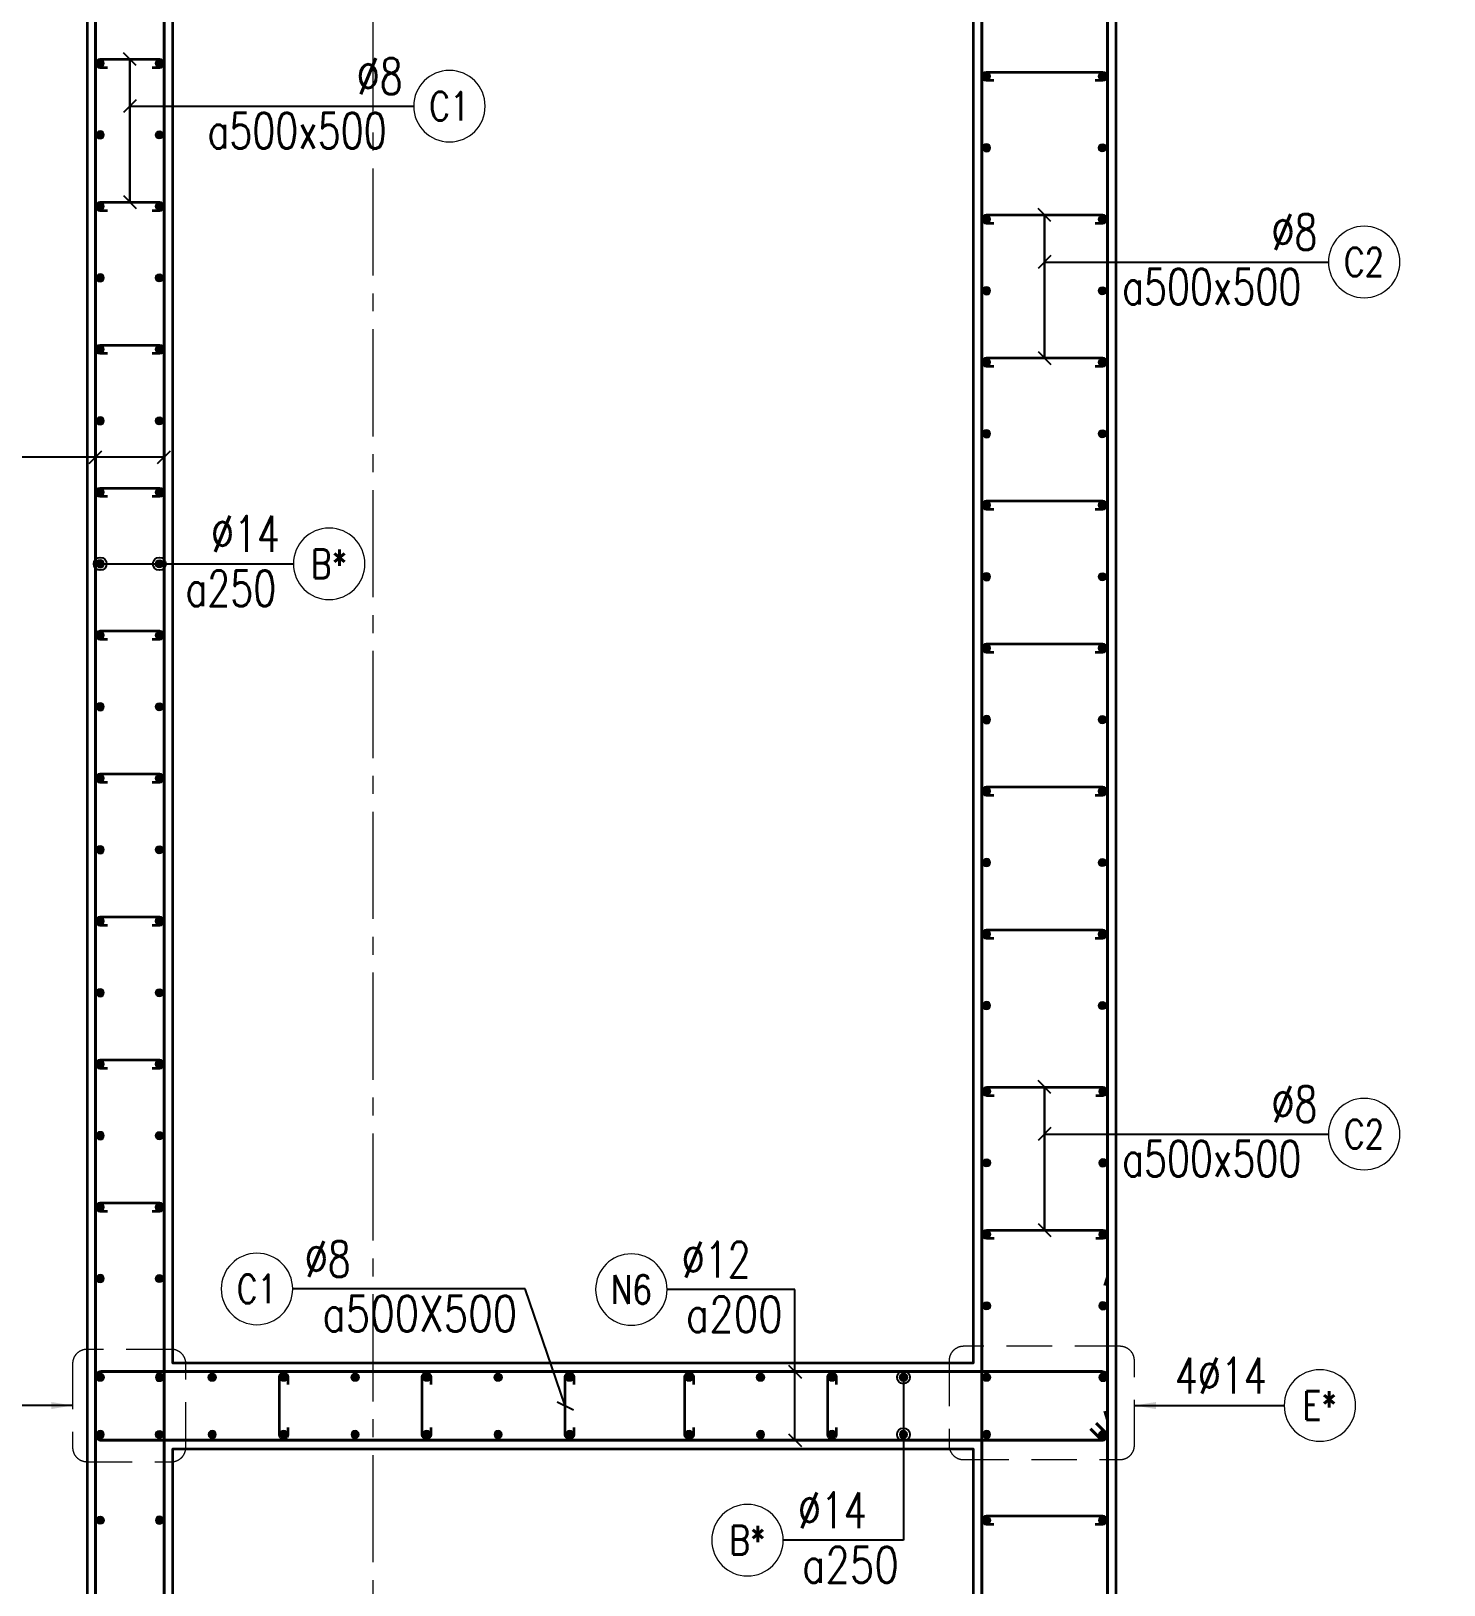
# Model space of a CAD drawing. Header units: millimetres. Extents: x 988833 to 1318015, y -9365 to 47591.
# Drawn here: x 1208500 to 1213443, y 2710 to 8144 of the extents above; entities that cross this region are included whole.
import ezdxf
from ezdxf.enums import TextEntityAlignment as Align

# ---------------------------------------------------------------- set-up
doc = ezdxf.new("R2010")
doc.units = ezdxf.units.MM
doc.header["$MEASUREMENT"] = 0
doc.linetypes.add('HIDDEN2', pattern=[4.7625, 3.175, -1.5875])
doc.linetypes.add('OF_Grid_1$0$CENTER2', pattern=[1.125, 0.75, -0.125, 0.125, -0.125])
doc.layers.get('0').update_dxf_attribs({"lineweight": 20})
doc.layers.get('Defpoints').update_dxf_attribs({"color": 151, "lineweight": 9})
for name, color, linetype, lineweight in [('KC-LEADER', 153, 'Continuous', 18), ('KC-THEP', 6, 'Continuous', 40), ('NDC_S_DIM', 1, 'Continuous', 15), ('NDC_S_HIDDEN', 8, 'HIDDEN2', 13), ('NDC_S_LEADER', 1, 'Continuous', 15), ('NDC_S_REBAR', 4, 'Continuous', 35), ('NDC_S_STIRRUP', 4, 'Continuous', 40), ('NDC_S_VN TEXT', 7, 'Continuous', 20), ('NDC_S_WALL', 6, 'Continuous', 35), ('OF_Grid_1$0$NDC_S_AXIS', 5, 'OF_Grid_1$0$CENTER2', 13)]:
    doc.layers.add(name, color=color, linetype=linetype, lineweight=lineweight)
doc.styles.add('NDC_DIM', font='', dxfattribs={"width": 0.75})
doc.styles.add('NDC_EN TXT', font='romans.shx', dxfattribs={"width": 0.8})
doc.styles.get('NDC_DIM').set_extended_font_data('Dotum')
doc.dimstyles.new('NDC_dim_30', dxfattribs={"dimscale": 30, "dimtxt": 2.5, "dimasz": 1.5, "dimexe": 1.5, "dimexo": 2.5, "dimgap": 1, "dimtad": 1, "dimdec": 0, "dimzin": 0, "dimdsep": 46, "dimtxsty": 'NDC_DIM', "dimblk": 'DIMMARK', "dimcen": 0.09, "dimdle": 1.2, "dimclrd": 1, "dimclre": 1, "dimclrt": 3, "dimadec": 0, "dimazin": 0, "dimtfac": 1, "dimtdec": 0, "dimtix": 1, "dimtofl": 0, "dimtmove": 0, "dimatfit": 3, "dimfxl": 6, "dimfxlon": 1, "dimtolj": 1, "dimtzin": 0, "dimarcsym": 0})
doc.dimstyles.new('NDC_dim_50', dxfattribs={"dimscale": 50, "dimtxt": 2.5, "dimasz": 1.5, "dimexe": 1.5, "dimexo": 2.5, "dimgap": 1, "dimtad": 1, "dimdec": 0, "dimzin": 0, "dimdsep": 46, "dimtxsty": 'NDC_DIM', "dimblk": 'DIMMARK', "dimcen": 0.09, "dimdle": 1.2, "dimclrd": 1, "dimclre": 1, "dimclrt": 3, "dimadec": 0, "dimazin": 0, "dimtfac": 1, "dimtdec": 0, "dimtix": 1, "dimtofl": 0, "dimtmove": 0, "dimatfit": 3, "dimfxl": 6, "dimfxlon": 1, "dimtolj": 1, "dimtzin": 0, "dimarcsym": 0})

# ---------------------------------------------------------------- blocks, each defined once
blk = doc.blocks.new('THEP')
at = {"layer": 'KC-LEADER', "color": 6}
blk.add_circle((0, 0), 14, dxfattribs=at)
at = {"layer": 'KC-THEP'}
for p, q in [((-14, 0), (14, 0)), ((9.9, 9.9), (-9.9, -9.9)), ((-9.9, 9.9), (9.9, -9.9)), ((0, 14), (0, -14))]:
    blk.add_line(p, q, dxfattribs=at)
blk = doc.blocks.new('DIMMARK')
at = {"layer": 'NDC_S_DIM', "color": 1}
blk.add_line((-1.5, 0), (1, 0), dxfattribs=at)
at = {"layer": 'NDC_S_DIM', "color": 2, "const_width": 0.1}
blk.add_lwpolyline([(-0.424, -0.424), (0.424, 0.424)], dxfattribs=at)
blk = doc.blocks.new('*U13')
blk.add_circle((-2.5, 0), 2.5)
at = {"layer": 'NDC_S_VN TEXT', "color": 3, "style": 'NDC_EN TXT', "width": 0.75}
blk.add_attdef('DK1', (0.5, 0.85), '', height=2.5, dxfattribs=at)
at = {"layer": 'NDC_S_VN TEXT', "color": 7, "style": 'NDC_EN TXT', "width": 0.8}
blk.add_attdef('SH2', text='', height=2, dxfattribs=at).set_placement((-2.5, 0), align=Align.MIDDLE)
blk = doc.blocks.new('*U12')
blk.add_circle((-2.5, 0), 2.5)
at = {"layer": 'NDC_S_VN TEXT', "color": 3, "style": 'NDC_EN TXT', "width": 0.75}
for tag, p in [('DK1', (0.5, 0.85)), ('KC1', (0.5, -2.97))]:
    blk.add_attdef(tag, p, '', height=2.5, dxfattribs=at)
at = {"layer": 'NDC_S_VN TEXT', "color": 7, "style": 'NDC_EN TXT', "width": 0.8}
blk.add_attdef('SH2', text='', height=2, dxfattribs=at).set_placement((-2.5, 0), align=Align.MIDDLE)
blk = doc.blocks.new('*U11')
blk.add_circle((-2.5, 0), 2.5)
at = {"layer": 'NDC_S_VN TEXT', "color": 3, "style": 'NDC_EN TXT', "width": 0.75}
for tag, p in [('DK1', (0.5, 0.85)), ('KC1', (0.5, -2.97))]:
    blk.add_attdef(tag, p, '', height=2.5, dxfattribs=at)
at = {"layer": 'NDC_S_VN TEXT', "color": 7, "style": 'NDC_EN TXT', "width": 0.8}
blk.add_attdef('SH2', text='', height=2, dxfattribs=at).set_placement((-2.5, 0), align=Align.MIDDLE)
blk = doc.blocks.new('*U10')
blk.add_circle((2.5, 0), 2.5)
at = {"layer": 'NDC_S_VN TEXT', "color": 3, "style": 'NDC_EN TXT'}
for tag, width, p in [('DK2', 0.75, (-0.85, 0.85)), ('KC2', 0.8, (-0.85, -2.97))]:
    blk.add_attdef(tag, text='', height=2.5, dxfattribs=dict(at, width=width)).set_placement(p, align=Align.RIGHT)
at = {"layer": 'NDC_S_VN TEXT', "color": 7, "style": 'NDC_EN TXT', "width": 0.8}
blk.add_attdef('SH3', text='', height=2, dxfattribs=at).set_placement((2.5, 0), align=Align.MIDDLE)
blk = doc.blocks.new('*D1322')
at = {"layer": 'Defpoints', "color": 0, "ltscale": 200, "transparency": 16777216}
for p in [(1212973.7, 12485.6), (1214497.1, 12485.6), (1212973.7, 885.9)]:
    blk.add_point(p, dxfattribs=at)
at = {"layer": 'NDC_S_DIM', "color": 1, "lineweight": -2, "ltscale": 200, "transparency": 16777216}
for p, q in [((1214197.1, 12485.6), (1214572.1, 12485.6)), ((1214497.1, 960.9), (1214497.1, 12410.6)), ((1214197.1, 885.9), (1214572.1, 885.9))]:
    blk.add_line(p, q, dxfattribs=at)
at = {"layer": 'NDC_S_DIM', "color": 1, "lineweight": -2, "ltscale": 200, "transparency": 16777216, "xscale": 75, "yscale": 75, "zscale": 75}
for p, rotation in [((1214497.1, 12485.6), 90), ((1214497.1, 885.9), 270)]:
    blk.add_blockref('DIMMARK', p, dxfattribs=dict(at, rotation=rotation))
at = {"layer": 'NDC_S_DIM', "color": 3, "ltscale": 200, "transparency": 16777216, "insert": (1214384.5, 6685.7), "char_height": 125, "attachment_point": 5, "rotation": 90, "style": 'NDC_DIM'}
blk.add_mtext('\\A1;11600', dxfattribs=at)
blk = doc.blocks.new('*D1343')
at = {"layer": 'Defpoints', "color": 0, "ltscale": 200, "transparency": 16777216}
for p in [(1211796.5, 3485.6), (1214184.5, 3485.6), (1211796.5, 3185.6)]:
    blk.add_point(p, dxfattribs=at)
at = {"layer": 'NDC_S_DIM', "color": 1, "lineweight": -2, "ltscale": 200, "transparency": 16777216}
for p, q in [((1214184.5, 3560.6), (1214184.5, 3635.6)), ((1213884.5, 3485.6), (1214259.5, 3485.6)), ((1213884.5, 3185.6), (1214259.5, 3185.6)), ((1214184.5, 3110.6), (1214184.5, 3035.6))]:
    blk.add_line(p, q, dxfattribs=at)
at = {"layer": 'NDC_S_DIM', "color": 1, "lineweight": -2, "ltscale": 200, "transparency": 16777216, "xscale": 75, "yscale": 75, "zscale": 75}
for p, rotation in [((1214184.5, 3485.6), 270), ((1214184.5, 3185.6), 90)]:
    blk.add_blockref('DIMMARK', p, dxfattribs=dict(at, rotation=rotation))
at = {"layer": 'NDC_S_DIM', "color": 3, "ltscale": 200, "transparency": 16777216, "insert": (1214071.9, 3335.6), "char_height": 125, "attachment_point": 5, "rotation": 90, "style": 'NDC_DIM'}
blk.add_mtext('\\A1;300', dxfattribs=at)
blk = doc.blocks.new('*D1344')
at = {"layer": 'Defpoints', "color": 0, "ltscale": 200, "transparency": 16777216}
for p in [(1211671.5, 10535.6), (1214184.5, 10535.6), (1211796.5, 3485.6)]:
    blk.add_point(p, dxfattribs=at)
at = {"layer": 'NDC_S_DIM', "color": 1, "lineweight": -2, "ltscale": 200, "transparency": 16777216}
for p, q in [((1213884.5, 10535.6), (1214259.5, 10535.6)), ((1214184.5, 3560.6), (1214184.5, 10460.6)), ((1213884.5, 3485.6), (1214259.5, 3485.6))]:
    blk.add_line(p, q, dxfattribs=at)
at = {"layer": 'NDC_S_DIM', "color": 1, "lineweight": -2, "ltscale": 200, "transparency": 16777216, "xscale": 75, "yscale": 75, "zscale": 75}
for p, rotation in [((1214184.5, 10535.6), 90), ((1214184.5, 3485.6), 270)]:
    blk.add_blockref('DIMMARK', p, dxfattribs=dict(at, rotation=rotation))
at = {"layer": 'NDC_S_DIM', "color": 3, "ltscale": 200, "transparency": 16777216, "insert": (1214071.9, 7010.6), "char_height": 125, "attachment_point": 5, "rotation": 90, "style": 'NDC_DIM'}
blk.add_mtext('\\A1;7050', dxfattribs=at)
blk = doc.blocks.new('*D1349')
at = {"layer": 'Defpoints', "color": 0, "ltscale": 200, "transparency": 16777216}
for p in [(1211713.7, 3185.6), (1214184.5, 3185.6), (1211796.5, 985.6)]:
    blk.add_point(p, dxfattribs=at)
at = {"layer": 'NDC_S_DIM', "color": 1, "lineweight": -2, "ltscale": 200, "transparency": 16777216}
for p, q in [((1213884.5, 3185.6), (1214259.5, 3185.6)), ((1214184.5, 1060.6), (1214184.5, 3110.6)), ((1213884.5, 985.6), (1214259.5, 985.6))]:
    blk.add_line(p, q, dxfattribs=at)
at = {"layer": 'NDC_S_DIM', "color": 1, "lineweight": -2, "ltscale": 200, "transparency": 16777216, "xscale": 75, "yscale": 75, "zscale": 75}
for p, rotation in [((1214184.5, 3185.6), 90), ((1214184.5, 985.6), 270)]:
    blk.add_blockref('DIMMARK', p, dxfattribs=dict(at, rotation=rotation))
at = {"layer": 'NDC_S_DIM', "color": 3, "ltscale": 200, "transparency": 16777216, "insert": (1214071.9, 2085.6), "char_height": 125, "attachment_point": 5, "rotation": 90, "style": 'NDC_DIM'}
blk.add_mtext('\\A1;2200', dxfattribs=at)

msp = doc.modelspace()

# ---------------------------------------------------------------- linework, layer by layer
at = {"layer": 'NDC_S_HIDDEN', "ltscale": 50}
for points in [[(1208991.8, 3533.3), (1208695.7, 3533.3, 0.414214), (1208645.7, 3483.3), (1208645.7, 3190.4, 0.414214), (1208695.7, 3140.4), (1208991.8, 3140.4, 0.414214), (1209041.8, 3190.4), (1209041.8, 3483.3, 0.414214)], [(1212310.3, 3544), (1211762.2, 3544, 0.414214), (1211712.2, 3494), (1211712.2, 3197.9, 0.414214), (1211762.2, 3147.9), (1212310.3, 3147.9, 0.414214), (1212360.3, 3197.9), (1212360.3, 3494, 0.414214)]]:
    msp.add_lwpolyline(points, format="xyb", close=True, dxfattribs=at)
at = {"layer": 'NDC_S_REBAR'}
for points in [[(1208767.2, 8015.7), (1208742.2, 8015.7, -1), (1208742.2, 8045.7), (1208949.2, 8045.7, -1), (1208949.2, 8015.7), (1208924.2, 8015.7)], [(1211868, 7970.6), (1211843, 7970.6, -1), (1211843, 8000.6), (1212248.5, 8000.6, -1), (1212248.5, 7970.6), (1212223.5, 7970.6)], [(1208767.2, 7515.7), (1208742.2, 7515.7, -1), (1208742.2, 7545.7), (1208949.2, 7545.7, -1), (1208949.2, 7515.7), (1208924.2, 7515.7)], [(1211868, 7470.6), (1211843, 7470.6, -1), (1211843, 7500.6), (1212248.5, 7500.6, -1), (1212248.5, 7470.6), (1212223.5, 7470.6)], [(1208767.2, 7015.7), (1208742.2, 7015.7, -1), (1208742.2, 7045.7), (1208949.2, 7045.7, -1), (1208949.2, 7015.7), (1208924.2, 7015.7)], [(1211868, 6970.6), (1211843, 6970.6, -1), (1211843, 7000.6), (1212248.5, 7000.6, -1), (1212248.5, 6970.6), (1212223.5, 6970.6)], [(1208767.2, 6515.7), (1208742.2, 6515.7, -1), (1208742.2, 6545.7), (1208949.2, 6545.7, -1), (1208949.2, 6515.7), (1208924.2, 6515.7)], [(1211868, 6470.6), (1211843, 6470.6, -1), (1211843, 6500.6), (1212248.5, 6500.6, -1), (1212248.5, 6470.6), (1212223.5, 6470.6)], [(1208767.2, 6015.7), (1208742.2, 6015.7, -1), (1208742.2, 6045.7), (1208949.2, 6045.7, -1), (1208949.2, 6015.7), (1208924.2, 6015.7)], [(1211868, 5970.6), (1211843, 5970.6, -1), (1211843, 6000.6), (1212248.5, 6000.6, -1), (1212248.5, 5970.6), (1212223.5, 5970.6)], [(1208767.2, 5515.7), (1208742.2, 5515.7, -1), (1208742.2, 5545.7), (1208949.2, 5545.7, -1), (1208949.2, 5515.7), (1208924.2, 5515.7)], [(1211868, 5470.6), (1211843, 5470.6, -1), (1211843, 5500.6), (1212248.5, 5500.6, -1), (1212248.5, 5470.6), (1212223.5, 5470.6)], [(1208767.2, 5015.7), (1208742.2, 5015.7, -1), (1208742.2, 5045.7), (1208949.2, 5045.7, -1), (1208949.2, 5015.7), (1208924.2, 5015.7)], [(1211868, 4970.6), (1211843, 4970.6, -1), (1211843, 5000.6), (1212248.5, 5000.6, -1), (1212248.5, 4970.6), (1212223.5, 4970.6)], [(1208767.2, 4515.7), (1208742.2, 4515.7, -1), (1208742.2, 4545.7), (1208949.2, 4545.7, -1), (1208949.2, 4515.7), (1208924.2, 4515.7)], [(1211869.5, 4420.6), (1211844.5, 4420.6, -1), (1211844.5, 4450.6), (1212250, 4450.6, -1), (1212250, 4420.6), (1212225, 4420.6)], [(1208767.2, 4015.7), (1208742.2, 4015.7, -1), (1208742.2, 4045.7), (1208949.2, 4045.7, -1), (1208949.2, 4015.7), (1208924.2, 4015.7)], [(1211869.5, 3920.6), (1211844.5, 3920.6, -1), (1211844.5, 3950.6), (1212250, 3950.6, -1), (1212250, 3920.6), (1212225, 3920.6)], [(1209399.1, 3260.6), (1209399.1, 3235.6, -1), (1209369.1, 3235.6), (1209369.1, 3435.6, -1), (1209399.1, 3435.6), (1209399.1, 3410.6)], [(1209899.1, 3260.6), (1209899.1, 3235.6, -1), (1209869.1, 3235.6), (1209869.1, 3435.6, -1), (1209899.1, 3435.6), (1209899.1, 3410.6)], [(1210399.1, 3260.6), (1210399.1, 3235.6, -1), (1210369.1, 3235.6), (1210369.1, 3435.6, -1), (1210399.1, 3435.6), (1210399.1, 3410.6)], [(1210817.4, 3260.6), (1210817.4, 3235.6, -1), (1210787.4, 3235.6), (1210787.4, 3435.6, -1), (1210817.4, 3435.6), (1210817.4, 3410.6)], [(1211317.4, 3260.6), (1211317.4, 3235.6, -1), (1211287.4, 3235.6), (1211287.4, 3435.6, -1), (1211317.4, 3435.6), (1211317.4, 3410.6)], [(1211868, 2920.6), (1211843, 2920.6, -1), (1211843, 2950.6), (1212248.5, 2950.6, -1), (1212248.5, 2920.6), (1212223.5, 2920.6)]]:
    msp.add_lwpolyline(points, format="xyb", dxfattribs=at)
at = {"layer": 'NDC_S_STIRRUP'}
for points in [[(1208925.7, 575.6), (1208965.7, 535.6, -0.414214), (1208945.7, 515.6), (1208745.7, 515.6, -0.414214), (1208725.7, 535.6), (1208725.7, 12835.6, -0.414214), (1208745.7, 12855.6), (1208945.7, 12855.6, -0.414214), (1208965.7, 12835.6), (1208965.7, 535.6, -0.414214), (1208945.7, 515.6), (1208905.7, 555.6)], [(1212256.5, 3317), (1212266.5, 3287), (1212266.5, 12835.6, 0.414214), (1212246.5, 12855.6), (1211846.5, 12855.6, 0.414214), (1211826.5, 12835.6), (1211826.5, 9586.3), (1211826.5, 9586.3)], [(1211826.5, 10085.6), (1211826.5, 10085.6), (1211826.5, 535.6, 0.414214), (1211846.5, 515.6), (1212246.5, 515.6, 0.414214), (1212266.5, 535.6), (1212266.5, 3786.3), (1212256.5, 3756.3)], [(1212206.5, 3255.6), (1212246.5, 3215.6, 0.414214), (1212266.5, 3235.6), (1212266.5, 3435.6, 0.414214), (1212246.5, 3455.6), (1208745.7, 3455.6, 0.414214), (1208725.7, 3435.6), (1208725.7, 3235.6, 0.414358), (1208745.7, 3215.6), (1212246.5, 3215.6, 0.414214), (1212266.5, 3235.6), (1212226.5, 3275.6)]]:
    msp.add_lwpolyline(points, format="xyb", dxfattribs=at)
at = {"layer": 'NDC_S_WALL', "ltscale": 200}
for points in [[(1208696.5, 9885.6), (1208696.5, 485.6), (1209995.3, 485.6), (1209995.3, 485.6), (1209995.3, 985.6), (1209995.3, 985.6), (1208996.5, 985.6), (1208996.5, 3185.6), (1208996.5, 3185.6), (1211796.5, 3185.6), (1211796.5, 3185.6), (1211796.5, 985.6), (1210797.7, 985.6), (1210797.7, 985.6), (1210797.7, 485.6), (1210797.7, 485.6), (1212296.5, 485.6), (1212296.5, 12885.6)], [(1211796.5, 10535.6), (1211796.5, 3485.6), (1211796.5, 3485.6), (1208996.5, 3485.6), (1208996.5, 3485.6), (1208996.5, 12885.6)]]:
    msp.add_lwpolyline(points, dxfattribs=at)
at = {"layer": 'OF_Grid_1$0$NDC_S_AXIS', "ltscale": 500}
msp.add_line((1209697.3, -1148.8), (1209697.3, 14547.4), dxfattribs=at)

# ---------------------------------------------------------------- block references
at = {"layer": 'KC-THEP', "xscale": -1}
for p, rotation in [((1208742.2, 8030.7), 350.3314355636191), ((1211843, 7985.6), 350.3314355636191), ((1208742.2, 7780.7), 350.3314355636191), ((1211843, 7735.6), 350.3314355636191), ((1208742.2, 7530.7), 350.3314355636191), ((1211843, 7485.6), 350.3314355636191), ((1208742.2, 7280.7), 350.3314355636191), ((1211843, 7235.6), 350.3314355636191), ((1208742.2, 7030.7), 350.3314355636191), ((1211843, 6985.6), 350.3314355636191), ((1208742.2, 6780.7), 350.3314355636191), ((1211843, 6735.6), 350.3314355636191), ((1208742.2, 6530.7), 350.3314355636191), ((1211843, 6485.6), 350.3314355636191), ((1208742.2, 6280.7), 350.3314355636191), ((1211843, 6235.6), 350.3314355636191), ((1208742.2, 6030.7), 350.3314355636191), ((1211843, 5985.6), 350.3314355636191), ((1208742.2, 5780.7), 350.3314355636191), ((1211843, 5735.6), 350.3314355636191), ((1208742.2, 5530.7), 350.3314355636191), ((1211843, 5485.6), 350.3314355636191), ((1208742.2, 5280.7), 350.3314355636191), ((1211843, 5235.6), 350.3314355636191), ((1208742.2, 5030.7), 350.3314355636191), ((1211843, 4985.6), 350.3314355636191), ((1208742.2, 4780.7), 350.3314355636191), ((1211843, 4735.6), 350.3314355636191), ((1208742.2, 4530.7), 350.3314355636191), ((1212250, 4435.6), 170.331435563619), ((1208742.2, 4280.7), 350.3314355636191), ((1212250, 4185.6), 170.331435563619), ((1208742.2, 4030.7), 350.3314355636191), ((1212250, 3935.6), 170.331435563619), ((1208742.2, 3780.7), 350.3314355636191), ((1212250, 3685.6), 170.331435563619), ((1208949.2, 3435.6), 170.331435563619), ((1212250, 3435.6), 170.331435563619), ((1208742.2, 3235.6), 350.3314355636191), ((1209134.1, 3235.6), 350.3314355636191), ((1209384.1, 3235.6), 350.3314355636191), ((1209634.1, 3235.6), 350.3314355636191), ((1209884.1, 3235.6), 350.3314355636191), ((1210134.1, 3235.6), 350.3314355636191), ((1210384.1, 3235.6), 350.3314355636191), ((1210802.4, 3235.6), 350.3314355636191), ((1211052.4, 3235.6), 350.3314355636191), ((1211302.4, 3235.6), 350.3314355636191), ((1211552.4, 3235.6), 350.3314355636191), ((1211843, 3235.6), 350.3314355636191), ((1208949.2, 2935.6), 170.331435563619), ((1212248.5, 2935.6), 170.331435563619)]:
    msp.add_blockref('THEP', p, dxfattribs=dict(at, rotation=rotation))
at = {"layer": 'KC-THEP'}
for p, rotation in [((1208949.2, 8030.7), 9.66856443638095), ((1212248.5, 7985.6), 9.66856443638085), ((1208949.2, 7780.7), 9.66856443638095), ((1212248.5, 7735.6), 9.66856443638085), ((1208949.2, 7530.7), 9.66856443638095), ((1212248.5, 7485.6), 9.66856443638085), ((1208949.2, 7280.7), 9.66856443638095), ((1212248.5, 7235.6), 9.66856443638085), ((1208949.2, 7030.7), 9.66856443638095), ((1212248.5, 6985.6), 9.66856443638085), ((1208949.2, 6780.7), 9.66856443638095), ((1212248.5, 6735.6), 9.66856443638085), ((1208949.2, 6530.7), 9.66856443638095), ((1212248.5, 6485.6), 9.66856443638085), ((1208949.2, 6280.7), 9.66856443638095), ((1212248.5, 6235.6), 9.66856443638085), ((1208949.2, 6030.7), 9.66856443638095), ((1212248.5, 5985.6), 9.66856443638085), ((1208949.2, 5780.7), 9.66856443638095), ((1212248.5, 5735.6), 9.66856443638085), ((1208949.2, 5530.7), 9.66856443638095), ((1212248.5, 5485.6), 9.66856443638085), ((1208949.2, 5280.7), 9.66856443638095), ((1212248.5, 5235.6), 9.66856443638085), ((1208949.2, 5030.7), 9.66856443638095), ((1212248.5, 4985.6), 9.66856443638085), ((1208949.2, 4780.7), 9.66856443638095), ((1212248.5, 4735.6), 9.66856443638085), ((1208949.2, 4530.7), 9.66856443638095), ((1211843, 4435.6), 189.6685644363809), ((1208949.2, 4280.7), 9.66856443638095), ((1211843, 4185.6), 189.6685644363809), ((1208949.2, 4030.7), 9.66856443638095), ((1211843, 3935.6), 189.6685644363809), ((1208949.2, 3780.7), 9.66856443638095), ((1211843, 3685.6), 189.6685644363809), ((1208742.2, 3435.6), 189.6685644363809), ((1209134.1, 3435.6), 189.6685644363809), ((1209384.1, 3435.6), 189.6685644363809), ((1209634.1, 3435.6), 189.6685644363809), ((1209884.1, 3435.6), 189.6685644363809), ((1210134.1, 3435.6), 189.6685644363809), ((1210384.1, 3435.6), 189.6685644363809), ((1210802.4, 3435.6), 189.6685644363809), ((1211052.4, 3435.6), 189.6685644363809), ((1211302.4, 3435.6), 189.6685644363809), ((1211552.4, 3435.6), 189.6685644363809), ((1211843, 3435.6), 189.6685644363809), ((1208949.2, 3235.6), 9.66856443638095), ((1212250, 3235.6), 9.66856443638095), ((1208742.2, 2935.6), 189.6685644363809), ((1211843, 2935.6), 189.6685644363809)]:
    msp.add_blockref('THEP', p, dxfattribs=dict(at, rotation=rotation))
at = {"layer": 'NDC_S_VN TEXT'}
ref = msp.add_blockref('*U12', (1209839, 7881.3), dxfattribs=dict(at, xscale=-50, yscale=50, zscale=50))
ref.add_attrib('SH2', 'C1', dxfattribs={"color": 7, "height": 100, "style": 'NDC_EN TXT', "width": 0.8}).set_placement((1209964, 7881.3), align=Align.MIDDLE)
ref.add_attrib('DK1', '%%c8', (1209639.9, 7923.6), dxfattribs={"color": 3, "height": 125, "style": 'NDC_EN TXT', "width": 0.75})
ref.add_attrib('KC1', 'a500x500', (1209117.6, 7732.7), dxfattribs={"color": 3, "height": 125, "style": 'NDC_EN TXT', "width": 0.75})
ref = msp.add_blockref('*U12', (1213039, 7336.2), dxfattribs=dict(at, xscale=-50, yscale=50, zscale=50))
ref.add_attrib('SH2', 'C2', dxfattribs={"color": 7, "height": 100, "style": 'NDC_EN TXT', "width": 0.8}).set_placement((1213164, 7336.2), align=Align.MIDDLE)
ref.add_attrib('DK1', '%%c8', (1212839.9, 7378.5), dxfattribs={"color": 3, "height": 125, "style": 'NDC_EN TXT', "width": 0.75})
ref.add_attrib('KC1', 'a500x500', (1212317.6, 7187.6), dxfattribs={"color": 3, "height": 125, "style": 'NDC_EN TXT', "width": 0.75})
ref = msp.add_blockref('*U11', (1209418.2, 6280.7), dxfattribs=dict(at, xscale=-50, yscale=50, zscale=50))
ref.add_attrib('SH2', 'B*', dxfattribs={"color": 7, "height": 100, "style": 'NDC_EN TXT', "width": 0.8}).set_placement((1209543.2, 6280.7), align=Align.MIDDLE)
ref.add_attrib('DK1', '%%C14', (1209129.8, 6323), dxfattribs={"color": 3, "height": 125, "style": 'NDC_EN TXT', "width": 0.75})
ref.add_attrib('KC1', 'a250', (1209040.5, 6132.1), dxfattribs={"color": 3, "height": 125, "style": 'NDC_EN TXT', "width": 0.75})
ref = msp.add_blockref('*U12', (1213039, 4286.2), dxfattribs=dict(at, xscale=-50, yscale=50, zscale=50))
ref.add_attrib('SH2', 'C2', dxfattribs={"color": 7, "height": 100, "style": 'NDC_EN TXT', "width": 0.8}).set_placement((1213164, 4286.2), align=Align.MIDDLE)
ref.add_attrib('DK1', '%%c8', (1212839.9, 4328.5), dxfattribs={"color": 3, "height": 125, "style": 'NDC_EN TXT', "width": 0.75})
ref.add_attrib('KC1', 'a500x500', (1212317.6, 4137.6), dxfattribs={"color": 3, "height": 125, "style": 'NDC_EN TXT', "width": 0.75})
ref = msp.add_blockref('*U10', (1209415.6, 3744.6), dxfattribs=dict(at, xscale=-50, yscale=50, zscale=50))
ref.add_attrib('SH3', 'C1', dxfattribs={"color": 7, "height": 100, "style": 'NDC_EN TXT', "width": 0.8}).set_placement((1209290.6, 3744.6), align=Align.MIDDLE)
ref.add_attrib('DK2', '%%c8', dxfattribs={"color": 3, "height": 125, "style": 'NDC_EN TXT', "width": 0.75}).set_placement((1209618.8, 3786.9), align=Align.RIGHT)
ref.add_attrib('KC2', 'a500X500', dxfattribs={"color": 3, "height": 125, "style": 'NDC_EN TXT', "width": 0.8}).set_placement((1210201, 3596), align=Align.RIGHT)
ref = msp.add_blockref('*U10', (1210725.4, 3742.5), dxfattribs=dict(at, xscale=-50, yscale=50, zscale=50))
ref.add_attrib('SH3', 'N6', dxfattribs={"color": 7, "height": 100, "style": 'NDC_EN TXT', "width": 0.8}).set_placement((1210600.4, 3742.5), align=Align.MIDDLE)
ref.add_attrib('DK2', '%%C12', dxfattribs={"color": 3, "height": 125, "style": 'NDC_EN TXT', "width": 0.75}).set_placement((1211017.9, 3784.7), align=Align.RIGHT)
ref.add_attrib('KC2', 'a200', dxfattribs={"color": 3, "height": 125, "style": 'NDC_EN TXT', "width": 0.8}).set_placement((1211129.8, 3593.8), align=Align.RIGHT)
ref = msp.add_blockref('*U13', (1212884.2, 3336.9), dxfattribs=dict(at, xscale=-50, yscale=50, zscale=50))
ref.add_attrib('SH2', 'E*', dxfattribs={"color": 7, "height": 100, "style": 'NDC_EN TXT', "width": 0.8}).set_placement((1213009.2, 3336.9), align=Align.MIDDLE)
ref.add_attrib('DK1', '4%%C14', (1212502.1, 3379.1), dxfattribs={"color": 3, "height": 125, "style": 'NDC_EN TXT', "width": 0.75})
ref = msp.add_blockref('*U10', (1211131.8, 2865.9), dxfattribs=dict(at, xscale=-50, yscale=50, zscale=50))
ref.add_attrib('SH3', 'B*', dxfattribs={"color": 7, "height": 100, "style": 'NDC_EN TXT', "width": 0.8}).set_placement((1211006.8, 2865.9), align=Align.MIDDLE)
ref.add_attrib('DK2', '%%C14', dxfattribs={"color": 3, "height": 125, "style": 'NDC_EN TXT', "width": 0.75}).set_placement((1211424.3, 2908.2), align=Align.RIGHT)
ref.add_attrib('KC2', 'a250', dxfattribs={"color": 3, "height": 125, "style": 'NDC_EN TXT', "width": 0.8}).set_placement((1211536.2, 2717.3), align=Align.RIGHT)

# ---------------------------------------------------------------- dimensions: what is measured, and where the dimension line sits
at = {"layer": 'NDC_S_DIM', "ltscale": 200}
for base, p1, p2, picture, middle in [((1214497.1, 12485.6), (1212973.7, 885.9), (1212973.7, 12485.6), '*D1322', (1214384.5, 6685.7)), ((1214184.5, 10535.6), (1211796.5, 3485.6), (1211671.5, 10535.6), '*D1344', (1214071.9, 7010.6)), ((1214184.5, 3485.6), (1211796.5, 3185.6), (1211796.5, 3485.6), '*D1343', (1214071.9, 3335.6)), ((1214184.5, 3185.6), (1211796.5, 985.6), (1211713.7, 3185.6), '*D1349', (1214071.9, 2085.6))]:
    dim = msp.add_linear_dim(base=base, p1=p1, p2=p2, angle=90, dimstyle='NDC_dim_50', override={"dimtmove": 1}, dxfattribs=at)
    dim.commit()
    dim.dimension.update_dxf_attribs({"geometry": picture, "text_midpoint": middle})

# ---------------------------------------------------------------- leaders
at = {"layer": 'NDC_S_LEADER'}
for points, dimstyle, override in [([(1208845.7, 8045.7), (1208845.7, 7545.7)], 'NDC_dim_30', {"dimtad": 0, "dimldrblk": 'Oblique'}), ([(1208845.7, 7545.7), (1208845.7, 8045.7)], 'NDC_dim_30', {"dimtad": 0, "dimldrblk": 'Oblique'}), ([(1208845.7, 7881.3), (1209839, 7881.3)], 'NDC_dim_30', {"dimtad": 0, "dimldrblk": 'Oblique'}), ([(1212045.7, 7500.6), (1212045.7, 7000.6)], 'NDC_dim_30', {"dimtad": 0, "dimldrblk": 'Oblique'}), ([(1212045.7, 7000.6), (1212045.7, 7500.6)], 'NDC_dim_30', {"dimtad": 0, "dimldrblk": 'Oblique'}), ([(1212045.7, 7336.2), (1213039, 7336.2)], 'NDC_dim_30', {"dimtad": 0, "dimldrblk": 'Oblique'}), ([(1208965.7, 6653.7), (1208083.3, 6653.7)], 'NDC_dim_30', {"dimtad": 0, "dimldrblk": 'Oblique'}), ([(1208725.7, 6653.7), (1208083.3, 6653.7)], 'NDC_dim_30', {"dimtad": 0, "dimldrblk": 'Oblique'}), ([(1208742.2, 6280.7), (1209418.2, 6280.7)], 'NDC_dim_30', {"dimtad": 0, "dimldrblk": 'Origin'}), ([(1208949.2, 6280.7), (1209418.2, 6280.7)], 'NDC_dim_30', {"dimtad": 0, "dimldrblk": 'Origin'}), ([(1212045.7, 4450.6), (1212045.7, 3950.6)], 'NDC_dim_30', {"dimtad": 0, "dimldrblk": 'Oblique'}), ([(1212045.7, 3950.6), (1212045.7, 4450.6)], 'NDC_dim_30', {"dimtad": 0, "dimldrblk": 'Oblique'}), ([(1212045.7, 4286.2), (1213039, 4286.2)], 'NDC_dim_30', {"dimtad": 0, "dimldrblk": 'Oblique'}), ([(1210369.1, 3335.6), (1210228.5, 3744.6), (1209415.6, 3744.6)], 'NDC_dim_30', {"dimtad": 0, "dimldrblk": 'Oblique'}), ([(1211172.9, 3215.6), (1211172.9, 3742.3), (1210725.4, 3742.3)], 'NDC_dim_30', {"dimgap": 1, "dimtad": 0, "dimldrblk": 'Oblique'}), ([(1211172.9, 3455.6), (1211172.9, 3742.3), (1210725.4, 3742.3)], 'NDC_dim_30', {"dimtad": 0, "dimldrblk": 'Oblique'}), ([(1211552.4, 3435.6), (1211552.4, 2865.7), (1211131.8, 2865.7)], 'NDC_dim_30', {"dimgap": 1, "dimtad": 0, "dimldrblk": 'Origin'}), ([(1208645.7, 3336.9), (1208106.9, 3336.9)], 'NDC_dim_50', {"dimgap": 1, "dimtad": 0}), ([(1212360.3, 3336.9), (1212884.2, 3336.9)], 'NDC_dim_50', {"dimgap": 1, "dimtad": 0}), ([(1211552.4, 3235.6), (1211552.4, 2865.7), (1211131.8, 2865.7)], 'NDC_dim_30', {"dimgap": 1, "dimtad": 0, "dimldrblk": 'Origin'})]:
    msp.add_leader(points, dimstyle=dimstyle, override=override, dxfattribs=at)

doc.saveas('drawing.dxf')
